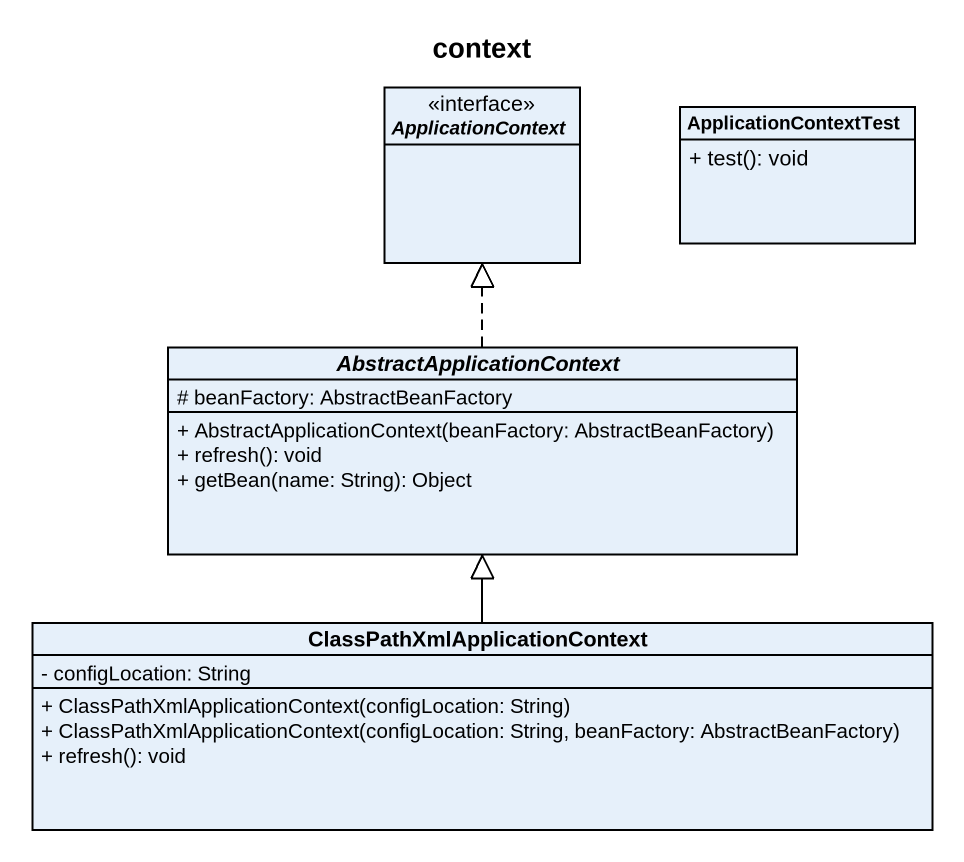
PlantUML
@startuml
title context
hide circle
hide empty members
skinparam classAttributeIconSize 0
interface ApplicationContext <<interface>>
class ApplicationContextTest {
  + test(): void
}
abstract class AbstractApplicationContext {
  # beanFactory: AbstractBeanFactory
  + AbstractApplicationContext(beanFactory: AbstractBeanFactory)
  + refresh(): void
  + getBean(name: String): Object
}
class "ClassPathXmlApplicationContext" as ClassPathXmlApplicationConte {
  - configLocation: String
  + ClassPathXmlApplicationContext(configLocation: String)
  + ClassPathXmlApplicationContext(configLocation: String, beanFactory: AbstractBeanFactory)
  + refresh(): void
}
AbstractApplicationContext .up.|> ApplicationContext
ClassPathXmlApplicationConte -up-|> AbstractApplicationContext
@enduml
